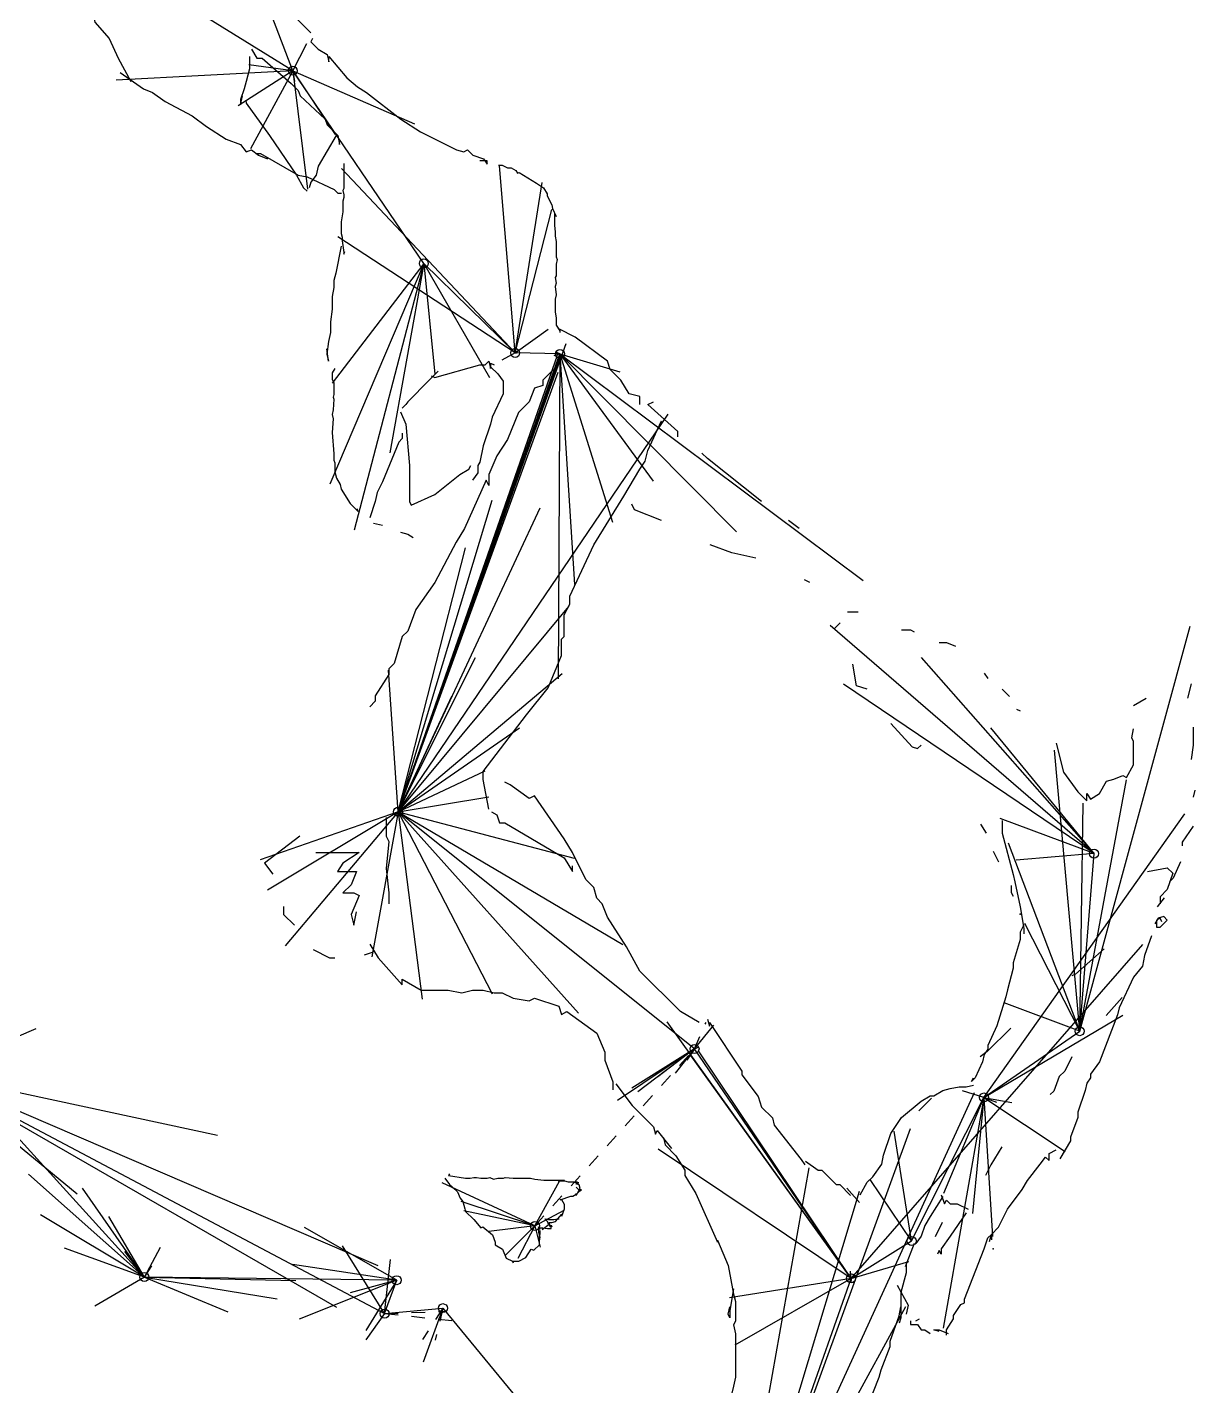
# Model space of a CAD drawing. Header units: millimetres. Extents: x -279 to 9, y -50 to 310.
# Drawn here: x -30.76 to -4.81, y 41.84 to 72.04 of the extents above; entities that cross this region are included whole.
import ezdxf

# ---------------------------------------------------------------- set-up
doc = ezdxf.new("R2010")
doc.units = ezdxf.units.MM
doc.linetypes.add('DASH', pattern=[0.6, 0.3, -0.3])

msp = doc.modelspace()

# ---------------------------------------------------------------- linework, layer by layer
at = {"layer": 'Shots', "color": 1}
for p, q in [((-24.854, 71.076), (-28.846, 73.548)), ((-21.942, 66.792), (-24.854, 71.076)), ((-19.912, 64.802), (-21.942, 66.792)), ((-22.514, 54.6), (-18.916, 64.78)), ((-18.916, 64.78), (-19.912, 64.802)), ((-15.926, 49.328), (-22.514, 54.6)), ((-7.364, 49.722), (-7.046, 53.67)), ((-9.492, 48.248), (-7.364, 49.722)), ((-12.446, 44.224), (-15.926, 49.328)), ((-32.904, 48.786), (-22.814, 43.442)), ((-11.102, 45.058), (-9.492, 48.248)), ((-28.154, 44.254), (-31.188, 47.604)), ((-12.446, 44.224), (-11.102, 45.058)), ((-22.544, 44.186), (-28.154, 44.254)), ((-22.814, 43.442), (-22.544, 44.186)), ((-15.232, 36.28), (-12.446, 44.224)), ((-12.446, 44.224), (-12.446, 44.224)), ((-22.814, 43.442), (-21.518, 43.564)), ((-21.518, 43.564), (-14.736, 35.318)), ((-22.814, 43.442), (-22.814, 43.442))]:
    msp.add_line(p, q, dxfattribs=at)
for centre in [(-24.854, 71.076), (-21.942, 66.792), (-19.912, 64.802), (-18.916, 64.78), (-22.514, 54.6), (-7.046, 53.67), (-7.364, 49.722), (-15.926, 49.328), (-9.492, 48.248), (-19.474, 45.392), (-11.102, 45.058), (-28.154, 44.254), (-22.544, 44.186), (-12.446, 44.224), (-12.446, 44.224), (-22.814, 43.442), (-22.814, 43.442), (-21.518, 43.564)]:
    msp.add_circle(centre, 0.1, dxfattribs=at)
at = {"layer": 'Sketch', "color": 255, "linetype": 'DASH'}
msp.add_line((-19.474, 45.392), (-15.926, 49.328), dxfattribs=at)
at = {"layer": 'Sketch', "color": 0}
for points in [[(-28.974, 73.596), (-29.014, 73.436), (-29.254, 72.596), (-29.294, 72.356), (-29.254, 72.156), (-28.934, 71.796), (-28.734, 71.356), (-28.454, 70.836)], [(-24.454, 71.916), (-25.294, 72.756), (-25.694, 73.316), (-25.934, 73.676)], [(-24.414, 71.796), (-24.454, 71.716), (-24.294, 71.556), (-24.094, 71.436), (-24.054, 71.276), (-24.054, 71.396), (-23.654, 70.916), (-23.414, 70.716), (-23.214, 70.596), (-22.454, 69.996), (-22.014, 69.716), (-21.214, 69.316), (-21.054, 69.276), (-20.974, 69.316), (-20.854, 69.196), (-20.614, 69.116), (-20.534, 68.996), (-20.534, 69.076), (-20.694, 69.076)], [(-28.694, 71.036), (-28.174, 70.676), (-27.974, 70.596), (-27.694, 70.396), (-27.094, 70.076), (-26.774, 69.836), (-26.334, 69.556), (-26.014, 69.436), (-25.894, 69.276), (-25.774, 69.316), (-25.614, 69.196), (-25.414, 69.116)], [(-25.654, 69.236), (-25.574, 69.236), (-24.734, 68.756), (-24.534, 68.716), (-23.934, 68.436), (-23.854, 68.356), (-23.774, 68.356)], [(-23.72, 69.016), (-23.72, 68.456), (-23.74, 68.416), (-23.72, 68.316), (-23.72, 68.256), (-23.74, 68.176), (-23.74, 67.936), (-23.78, 67.716), (-23.78, 67.456), (-23.76, 67.376), (-23.76, 67.296), (-23.72, 67.036), (-23.72, 66.996), (-23.7, 67.056)], [(-20.28, 68.976), (-20.2, 68.976), (-20.08, 68.916), (-20, 68.916), (-19.9, 68.856), (-19.86, 68.796), (-19.82, 68.816), (-19.44, 68.576), (-19.28, 68.476), (-19.2, 68.336), (-19.2, 68.296), (-19.1, 68.096), (-19.08, 68.016), (-19, 67.836)], [(-19.04, 67.896), (-19.04, 67.636), (-19.02, 67.496), (-19.02, 67.396), (-19, 67.276), (-19, 66.936), (-19, 66.936), (-18.98, 66.876), (-19, 66.776), (-19, 66.516), (-19.02, 66.476), (-19, 66.356), (-19.02, 66.276), (-19, 66.096), (-19.02, 65.996), (-19.02, 65.716), (-19, 65.576), (-19, 65.416), (-18.92, 65.296), (-18.92, 65.256)], [(-23.78, 67.176), (-23.9, 66.576), (-23.94, 66.416), (-23.94, 66.256), (-23.98, 66.056), (-23.98, 65.776), (-24.02, 65.496), (-24.02, 65.256), (-24.06, 65.056), (-24.1, 64.776), (-24.06, 64.616), (-24.1, 64.896)], [(-17.14, 63.656), (-17.14, 63.836), (-17.38, 63.896), (-17.56, 64.196), (-17.56, 64.196), (-17.8, 64.436), (-17.86, 64.616), (-18.58, 65.156), (-18.94, 65.336)], [(-23.92, 64.456), (-23.98, 64.356), (-23.98, 64.216), (-23.94, 64.136), (-23.94, 63.876), (-23.96, 63.816), (-23.94, 63.776), (-23.96, 63.536), (-23.98, 63.436), (-23.96, 63.336), (-23.98, 63.036), (-23.94, 62.556), (-23.94, 62.416), (-23.92, 62.356), (-23.92, 62.156), (-23.88, 62.016), (-23.8, 61.876), (-23.78, 61.776), (-23.58, 61.456), (-23.48, 61.356), (-23.4, 61.276), (-23.42, 61.336)], [(-19.06, 64.436), (-19.3, 64.196), (-19.3, 64.076), (-19.48, 64.016), (-19.6, 63.716), (-19.84, 63.476), (-20.08, 62.876), (-20.32, 62.516), (-20.5, 62.096), (-20.5, 61.856), (-20.56, 61.976), (-21.04, 60.896), (-21.04, 60.896), (-21.22, 60.596), (-21.7, 59.696), (-22.12, 59.096), (-22.3, 58.616), (-22.42, 58.496), (-22.6, 57.896), (-22.72, 57.776), (-22.72, 57.656), (-23.02, 57.176), (-23.02, 57.056), (-23.14, 56.936)], [(-16.3, 62.936), (-16.3, 63.056), (-16.96, 63.656), (-16.84, 63.716)], [(-20.5, 54.656), (-20.62, 55.316), (-20.62, 55.496), (-19.66, 56.756), (-19.18, 57.356), (-18.88, 58.076), (-18.88, 58.436), (-18.82, 58.496), (-18.82, 58.976), (-18.7, 59.216), (-18.7, 59.396), (-18.16, 60.536), (-17.5, 61.616), (-17.14, 62.216), (-17.02, 62.396), (-16.96, 62.636), (-16.66, 63.296), (-16.66, 63.296)], [(-14.44, 61.496), (-15.64, 62.456), (-15.76, 62.576)], [(-16.66, 61.076), (-17.26, 61.316), (-17.32, 61.436)], [(-13.6, 60.896), (-13.84, 61.076)], [(-23.06, 61.016), (-22.86, 60.976)], [(-22.46, 60.816), (-22.3, 60.776), (-22.18, 60.696)], [(-14.56, 60.236), (-15.1, 60.356), (-15.58, 60.536)], [(-13.36, 59.696), (-13.48, 59.756)], [(-12.526, 59.044), (-12.286, 59.044)], [(-12.806, 58.684), (-12.686, 58.804)], [(-11.326, 58.644), (-11.126, 58.644), (-11.046, 58.604)], [(-10.486, 58.364), (-10.326, 58.364), (-10.126, 58.284)], [(-12.086, 57.324), (-12.326, 57.404), (-12.406, 57.884)], [(-9.486, 57.684), (-9.406, 57.564)], [(-4.886, 57.444), (-4.966, 57.124)], [(-9.086, 57.324), (-8.926, 57.164)], [(-6.166, 56.964), (-5.886, 57.124)], [(-8.766, 56.884), (-8.686, 56.844)], [(-11.566, 56.564), (-11.086, 56.044), (-10.966, 56.004), (-10.886, 56.084)], [(-7.886, 56.124), (-7.726, 55.484), (-7.406, 55.044), (-7.206, 54.844), (-7.206, 55.004), (-7.126, 54.884), (-6.926, 55.004), (-6.766, 55.284), (-6.606, 55.324), (-6.406, 55.404), (-6.326, 55.364), (-6.166, 55.644), (-6.166, 56.164), (-6.206, 56.244), (-6.166, 56.444)], [(-4.846, 56.484), (-4.846, 56.084), (-4.886, 55.764)], [(-15.82, 49.916), (-16.24, 50.156), (-17.14, 51.056), (-17.44, 51.596), (-17.86, 52.256), (-17.98, 52.556), (-18.1, 52.676), (-18.16, 52.916), (-18.34, 53.096), (-18.64, 53.696), (-18.82, 53.996), (-19.48, 54.956), (-19.6, 54.896), (-20.02, 55.196), (-20.14, 55.256)], [(-4.806, 55.084), (-4.846, 54.924)], [(-20.44, 54.596), (-20.32, 54.536), (-20.26, 54.356), (-20.14, 54.356), (-18.82, 53.576), (-18.64, 53.276), (-18.64, 53.396)], [(-9.086, 54.404), (-9.086, 54.124), (-8.846, 53.204), (-8.806, 53.044), (-8.686, 52.484), (-8.606, 52.004), (-8.606, 51.884)], [(-9.566, 54.324), (-9.446, 54.124)], [(-4.846, 54.284), (-5.086, 53.924), (-5.086, 53.844)], [(-24.7, 54.056), (-25.48, 53.456), (-25.3, 53.216), (-25.3, 53.216)], [(-9.286, 53.724), (-9.166, 53.484)], [(-5.126, 53.484), (-5.286, 53.124), (-5.366, 53.044)], [(-5.858, 53.272), (-5.418, 53.352), (-5.298, 53.232), (-5.418, 52.872), (-5.578, 52.712), (-5.578, 52.552)], [(-8.886, 52.964), (-8.886, 52.804), (-8.846, 52.724)], [(-5.486, 52.684), (-5.646, 52.484)], [(-25.06, 52.496), (-25.06, 52.316), (-24.82, 52.076)], [(-5.538, 52.152), (-5.578, 52.232), (-5.658, 52.192), (-5.658, 52.032), (-5.578, 52.032), (-5.418, 52.192), (-5.498, 52.272), (-5.618, 52.232), (-5.698, 52.112)], [(-8.606, 52.084), (-8.686, 51.924), (-8.686, 51.764), (-8.846, 51.244), (-8.846, 51.124), (-8.966, 50.644), (-9.006, 50.484), (-9.206, 49.844), (-9.406, 49.404), (-9.406, 49.324), (-9.486, 49.204), (-9.526, 49.044), (-9.686, 48.684), (-9.766, 48.604), (-9.726, 48.684)], [(-23.14, 51.656), (-22.96, 51.356), (-22.42, 50.756), (-22.42, 50.876), (-22, 50.636), (-21.4, 50.636), (-21.1, 50.576), (-20.86, 50.636), (-20.62, 50.636), (-20.38, 50.576), (-20.2, 50.576), (-19.96, 50.456), (-19.6, 50.396), (-19.48, 50.456), (-18.94, 50.276), (-18.88, 50.096), (-18.76, 50.156), (-18.1, 49.676), (-17.92, 49.256), (-17.92, 49.076), (-17.74, 48.596), (-17.74, 48.416)], [(-5.766, 51.844), (-5.926, 51.404), (-5.966, 51.164), (-6.166, 50.924), (-6.486, 50.244), (-6.526, 50.084), (-6.926, 49.044), (-7.126, 48.764), (-7.126, 48.684), (-7.206, 48.564), (-7.246, 48.404), (-7.406, 47.924), (-7.406, 47.804), (-7.566, 47.364), (-7.566, 47.284), (-7.806, 46.884)], [(-24.4, 51.536), (-24.04, 51.356), (-23.92, 51.356)], [(-23.26, 51.416), (-23.08, 51.476)], [(-6.818, 51.552), (-7.458, 50.992), (-7.538, 50.952)], [(-6.418, 50.472), (-6.778, 50.072)], [(-15.634, 49.992), (-15.594, 49.832), (-15.594, 49.912), (-14.874, 48.832), (-14.874, 48.752), (-14.514, 48.272), (-14.434, 48.032), (-14.194, 47.792), (-14.154, 47.632), (-13.554, 46.872), (-13.474, 46.752)], [(-8.898, 49.792), (-9.418, 49.272), (-9.578, 49.152)], [(-7.538, 49.152), (-7.698, 48.832), (-7.818, 48.712), (-7.938, 48.392), (-8.018, 48.312)], [(-17.674, 48.552), (-17.314, 48.072), (-16.834, 47.592), (-16.794, 47.432), (-16.754, 47.512), (-16.434, 47.112)], [(-12.246, 46.084), (-12.086, 46.364), (-11.966, 46.484), (-11.766, 46.764), (-11.726, 46.964), (-11.566, 47.444), (-11.326, 47.804), (-10.886, 48.164), (-10.686, 48.284), (-10.606, 48.284), (-10.406, 48.404), (-10.246, 48.444), (-10.046, 48.484), (-9.886, 48.484), (-9.726, 48.524)], [(-10.658, 48.232), (-10.938, 47.952)], [(-16.618, 47.352), (-16.578, 47.192), (-16.338, 46.952), (-16.138, 46.632), (-16.138, 46.512), (-15.898, 46.112), (-15.418, 45.032), (-15.418, 45.072), (-15.178, 44.512), (-15.058, 43.872), (-15.018, 43.712), (-15.018, 43.272), (-15.058, 43.192), (-15.018, 42.992), (-15.018, 42.032), (-15.058, 41.832), (-15.098, 41.672), (-15.138, 41.592), (-15.098, 41.472), (-15.138, 41.552), (-15.218, 41.152), (-15.218, 41.272)], [(-9.098, 47.152), (-9.338, 46.752), (-9.458, 46.512)], [(-13.458, 46.832), (-13.178, 46.632), (-13.098, 46.632), (-12.778, 46.312), (-12.698, 46.312), (-12.458, 46.072)], [(-9.366, 45.044), (-9.326, 45.204), (-9.166, 45.364), (-8.966, 45.764), (-8.646, 46.204), (-8.526, 46.404), (-8.246, 46.764), (-8.126, 46.924), (-8.046, 46.844), (-8.046, 47.004), (-7.886, 47.084)], [(-21.374, 46.552), (-21.394, 46.512), (-21.014, 46.452), (-20.914, 46.452), (-20.834, 46.472), (-20.774, 46.472), (-20.674, 46.452), (-20.534, 46.452), (-20.474, 46.472), (-20.394, 46.432), (-20.294, 46.452), (-20.174, 46.452), (-20.134, 46.472), (-19.954, 46.452), (-19.574, 46.452), (-19.474, 46.432), (-19.274, 46.412), (-18.814, 46.412)], [(-21.474, 46.452), (-21.374, 46.312), (-21.254, 46.212), (-21.194, 46.152), (-21.134, 46.012), (-21.074, 45.932), (-21.034, 45.772), (-21.014, 45.712), (-20.834, 45.532), (-20.674, 45.352), (-20.634, 45.372), (-20.414, 45.192), (-20.354, 45.032), (-20.354, 44.972), (-20.194, 44.872), (-20.114, 44.672), (-19.974, 44.612), (-19.954, 44.572), (-19.954, 44.612), (-19.834, 44.612), (-19.674, 44.692), (-19.554, 44.872), (-19.494, 44.852), (-19.374, 44.972), (-19.374, 45.052), (-19.354, 45.152)], [(-18.954, 46.392), (-18.814, 46.392), (-18.734, 46.372), (-18.614, 46.372), (-18.534, 46.352), (-18.494, 46.352), (-18.554, 46.372)], [(-18.874, 45.612), (-18.814, 45.772), (-18.814, 45.872), (-18.874, 45.972), (-18.914, 45.972), (-18.674, 46.052), (-18.634, 46.052), (-18.534, 46.112), (-18.474, 46.172), (-18.434, 46.192), (-18.494, 46.192), (-18.554, 46.252)], [(-18.574, 46.332), (-18.494, 46.312), (-18.474, 46.232), (-18.554, 46.072), (-18.554, 46.112)], [(-12.538, 46.232), (-12.258, 45.912)], [(-10.406, 46.044), (-10.686, 45.604), (-10.806, 45.404), (-10.886, 45.164), (-11.006, 45.004)], [(-10.446, 46.084), (-10.366, 45.884), (-10.326, 45.964), (-10.246, 45.884), (-10.086, 45.884), (-9.846, 45.764)], [(-19.314, 45.312), (-19.154, 45.432), (-19.134, 45.372), (-19.154, 45.472), (-19.094, 45.472), (-19.014, 45.492), (-18.874, 45.652)], [(-9.886, 45.684), (-10.246, 45.164), (-10.446, 44.884), (-10.446, 44.764), (-10.486, 44.844), (-10.526, 44.764)], [(-19.394, 45.352), (-19.374, 45.312), (-19.374, 45.352), (-19.294, 45.352), (-19.194, 45.332), (-19.114, 45.332), (-19.114, 45.412), (-19.094, 45.372), (-19.174, 45.432), (-19.194, 45.492), (-19.254, 45.552), (-19.174, 45.532), (-19.054, 45.532), (-18.974, 45.552), (-18.934, 45.552)], [(-19.374, 45.352), (-19.374, 45.312), (-19.394, 45.372), (-19.394, 45.252), (-19.374, 45.152), (-19.354, 45.212)], [(-10.418, 45.472), (-10.578, 45.152)], [(-19.374, 45.052), (-19.374, 45.152), (-19.354, 45.232), (-19.354, 45.232), (-19.354, 45.292)], [(-10.326, 42.964), (-10.326, 43.084), (-10.166, 43.324), (-10.166, 43.404), (-10.006, 43.644), (-9.926, 43.684), (-9.926, 43.764), (-9.486, 44.884), (-9.406, 45.124), (-9.326, 45.204), (-9.326, 45.084)], [(-11.046, 45.004), (-11.246, 44.484)], [(-11.218, 44.552), (-11.218, 44.352), (-11.338, 43.912), (-11.338, 43.352), (-11.378, 43.232)], [(-15.058, 43.992), (-15.058, 43.992), (-15.138, 43.512), (-15.138, 43.352), (-15.178, 43.432), (-15.138, 43.592)], [(-11.418, 44.072), (-11.178, 43.632), (-11.218, 43.432), (-11.218, 43.432)], [(-13.018, 36.792), (-13.018, 36.912), (-12.978, 37.072), (-12.978, 37.432), (-12.858, 37.752), (-12.818, 37.912), (-12.658, 38.472), (-12.618, 38.672), (-12.498, 39.112), (-12.418, 39.712), (-12.378, 40.032), (-12.058, 41.432), (-11.818, 42.032), (-11.778, 42.192), (-11.578, 42.712), (-11.578, 42.832), (-11.378, 43.392), (-11.338, 43.592)], [(-11.126, 43.284), (-11.126, 43.204), (-10.966, 43.204), (-10.886, 43.084), (-10.806, 43.084), (-10.686, 43.004)], [(-11.006, 43.284), (-10.926, 43.324)], [(-10.486, 43.044), (-10.606, 43.084), (-10.486, 43.084), (-10.286, 43.004)]]:
    msp.add_lwpolyline(points, dxfattribs=at)
at = {"layer": 'Sketch', "color": 9}
for points in [[(-25.814, 71.396), (-25.814, 71.116), (-25.894, 70.836), (-25.934, 70.676), (-26.014, 70.436), (-26.014, 70.316), (-25.974, 70.516)], [(-25.774, 71.556), (-25.654, 71.356), (-25.534, 71.356), (-24.894, 70.796), (-24.734, 70.636), (-24.694, 70.516), (-24.134, 69.996), (-24.094, 69.876), (-23.854, 69.636), (-23.814, 69.436), (-23.814, 69.556)], [(-25.894, 70.396), (-25.894, 70.356), (-25.374, 69.636), (-24.774, 68.756), (-24.614, 68.476), (-24.534, 68.396)], [(-23.894, 69.636), (-23.894, 69.636), (-24.294, 68.956), (-24.334, 68.756), (-24.454, 68.596), (-24.494, 68.476)], [(-21.62, 64.396), (-21.82, 64.196), (-22.3, 63.716), (-22.34, 63.656), (-22.42, 63.576)], [(-21.78, 64.296), (-21.7, 64.256), (-20.7, 64.536), (-20.58, 64.536), (-20.5, 64.616), (-20.46, 64.456), (-20.46, 64.576), (-20.38, 64.536)], [(-20.46, 64.576), (-20.46, 64.496), (-20.3, 64.336), (-20.18, 64.176), (-20.18, 63.896), (-20.42, 63.376), (-20.46, 63.216), (-20.62, 62.736), (-20.7, 62.376), (-20.74, 62.296), (-20.74, 62.136), (-20.86, 61.976)], [(-22.46, 63.496), (-22.34, 63.216), (-22.26, 62.296), (-22.26, 61.496), (-22.22, 61.416), (-21.7, 61.656), (-21.14, 62.096), (-20.94, 62.216), (-20.9, 62.296)], [(-22.42, 63.016), (-22.42, 62.896), (-22.5, 62.816), (-22.86, 61.936), (-22.98, 61.696), (-23.02, 61.496), (-23.14, 61.136)], [(-22.78, 54.476), (-22.78, 54.056), (-22.72, 53.936), (-22.78, 53.336), (-22.72, 52.796), (-22.72, 52.556)], [(-24.34, 53.696), (-23.38, 53.696), (-23.74, 53.456), (-23.86, 53.276), (-23.44, 53.276), (-23.56, 52.976), (-23.74, 52.796), (-23.5, 52.796), (-23.38, 52.736), (-23.56, 52.316), (-23.5, 52.076), (-23.44, 52.376)]]:
    msp.add_lwpolyline(points, dxfattribs=at)
at = {"layer": 'Sketch', "color": 0}
for p in [(-8.686, 52.324), (-9.286, 44.884)]:
    msp.add_point(p, dxfattribs=at)
at = {"layer": 'XSect', "color": 1}
for p, q in [((-24.854, 71.076), (-25.676, 73.246)), ((-24.854, 71.076), (-24.54, 71.684)), ((-24.854, 71.076), (-28.782, 70.866)), ((-24.854, 71.076), (-26.066, 70.294)), ((-24.854, 71.076), (-25.834, 71.208)), ((-24.854, 71.076), (-25.792, 69.338)), ((-24.854, 71.076), (-24.53, 68.442)), ((-24.854, 71.076), (-22.152, 69.896)), ((-24.854, 71.076), (-23.914, 69.662)), ((-19.912, 64.802), (-23.774, 68.906)), ((-19.912, 64.802), (-20.26, 68.964)), ((-19.912, 64.802), (-19.314, 68.588)), ((-19.912, 64.802), (-19.1, 67.988)), ((-19.912, 64.802), (-23.854, 67.384)), ((-21.942, 66.792), (-24.028, 61.888)), ((-21.942, 66.792), (-23.982, 64.128)), ((-21.942, 66.792), (-23.49, 60.858)), ((-21.942, 66.792), (-22.694, 62.58)), ((-21.942, 66.792), (-21.694, 64.332)), ((-21.942, 66.792), (-20.486, 64.258)), ((-19.912, 64.802), (-19.178, 65.328)), ((-22.514, 54.6), (-18.78, 65.012)), ((-22.514, 54.6), (-18.898, 64.764)), ((-22.514, 54.6), (-18.97, 64.75)), ((-19.912, 64.802), (-20.208, 64.644)), ((-18.916, 64.78), (-18.958, 57.558)), ((-18.916, 64.78), (-17.582, 64.384)), ((-18.916, 64.78), (-12.176, 59.74)), ((-18.916, 64.78), (-14.99, 60.826)), ((-18.916, 64.78), (-16.848, 61.954)), ((-18.916, 64.78), (-17.75, 61.042)), ((-18.916, 64.78), (-18.596, 59.65)), ((-22.514, 54.6), (-18.958, 64.374)), ((-22.514, 54.6), (-16.512, 63.444)), ((-22.514, 54.6), (-20.424, 61.532)), ((-22.514, 54.6), (-19.354, 61.358)), ((-22.514, 54.6), (-21.016, 60.47)), ((-22.514, 54.6), (-18.718, 59.166)), ((-7.046, 53.67), (-12.914, 58.744)), ((-7.364, 49.722), (-4.908, 58.724)), ((-22.514, 54.6), (-20.792, 58.03)), ((-7.046, 53.67), (-10.884, 58.032)), ((-22.514, 54.6), (-22.728, 57.75)), ((-22.514, 54.6), (-18.866, 57.676)), ((-7.046, 53.67), (-12.618, 57.438)), ((-22.514, 54.6), (-21.318, 57.174)), ((-22.514, 54.6), (-19.816, 56.466)), ((-7.046, 53.67), (-9.338, 56.464)), ((-7.364, 49.722), (-7.924, 55.97)), ((-22.514, 54.6), (-20.578, 55.512)), ((-7.364, 49.722), (-6.324, 55.314)), ((-22.514, 54.6), (-20.498, 54.932)), ((-7.364, 49.722), (-7.284, 54.794)), ((-22.514, 54.6), (-25.582, 53.532)), ((-22.514, 54.6), (-25.414, 52.856)), ((-22.514, 54.6), (-25.026, 51.622)), ((-22.514, 54.6), (-23.1, 51.376)), ((-22.514, 54.6), (-18.502, 50.126)), ((-22.514, 54.6), (-20.42, 50.556)), ((-22.514, 54.6), (-21.98, 50.432)), ((-22.514, 54.6), (-18.598, 53.566)), ((-22.514, 54.6), (-17.518, 51.65)), ((-9.492, 48.248), (-5.026, 54.552)), ((-7.046, 53.67), (-9.13, 54.452)), ((-7.364, 49.722), (-8.948, 53.906)), ((-7.046, 53.67), (-8.776, 53.524)), ((-7.364, 49.722), (-8.582, 52.116)), ((-12.446, 44.224), (-5.962, 51.65)), ((-7.364, 49.722), (-9.04, 50.35)), ((-12.446, 44.224), (-16.536, 49.93)), ((-15.926, 49.328), (-15.5, 49.854)), ((-9.492, 48.248), (-6.408, 50.078)), ((-32.904, 48.786), (-30.56, 49.78)), ((-15.926, 49.328), (-17.638, 48.18)), ((-15.926, 49.328), (-17.318, 48.458)), ((-15.926, 49.328), (-17.186, 48.37)), ((-15.926, 49.328), (-16.74, 48.706)), ((-15.926, 49.328), (-16.354, 48.792)), ((-12.446, 44.224), (-15.836, 49.288)), ((-12.446, 44.224), (-16.006, 49.178)), ((-12.446, 44.224), (-16, 49.178)), ((-32.904, 48.786), (-26.526, 47.41)), ((-32.904, 48.786), (-22.966, 44.516)), ((-32.904, 48.786), (-23.882, 43.586)), ((-32.904, 48.786), (-29.644, 46.106)), ((-15.232, 36.28), (-9.706, 48.356)), ((-9.492, 48.248), (-9.966, 48.396)), ((-9.492, 48.248), (-10.4, 43.118)), ((-9.492, 48.248), (-10.394, 46.114)), ((-9.492, 48.248), (-9.748, 45.672)), ((-9.492, 48.248), (-7.69, 47.046)), ((-9.492, 48.248), (-8.872, 48.136)), ((-9.492, 48.248), (-9.306, 45.154)), ((-15.232, 36.28), (-11.126, 47.562)), ((-11.102, 45.058), (-11.488, 47.496)), ((-12.446, 44.224), (-16.734, 47.096)), ((-28.154, 44.254), (-30.728, 46.544)), ((-15.232, 36.28), (-13.376, 46.684)), ((-28.154, 44.254), (-29.526, 46.23)), ((-19.474, 45.392), (-21.536, 46.352)), ((-19.474, 45.392), (-18.928, 46.39)), ((-11.102, 45.058), (-12.024, 46.424)), ((-19.474, 45.392), (-21.114, 45.938)), ((-15.232, 36.28), (-12.256, 46.168)), ((-28.154, 44.254), (-30.46, 45.64)), ((-19.474, 45.392), (-21.056, 45.726)), ((-19.474, 45.392), (-18.824, 45.744)), ((-28.154, 44.254), (-28.944, 45.604)), ((-22.544, 44.186), (-24.592, 45.354)), ((-19.474, 45.392), (-20.496, 45.266)), ((-19.474, 45.392), (-20.13, 44.742)), ((-19.474, 45.392), (-19.85, 44.666)), ((-19.474, 45.392), (-19.36, 44.92)), ((-28.154, 44.254), (-29.928, 44.898)), ((-28.154, 44.254), (-28.586, 44.822)), ((-28.154, 44.254), (-27.794, 44.922)), ((-22.814, 43.442), (-23.748, 44.948)), ((-22.544, 44.186), (-24.858, 44.532)), ((-22.814, 43.442), (-22.682, 44.646)), ((-12.446, 44.224), (-11.162, 44.604)), ((-28.154, 44.254), (-29.256, 43.61)), ((-28.154, 44.254), (-26.302, 43.482)), ((-28.154, 44.254), (-25.204, 43.774)), ((-28.154, 44.254), (-24.784, 44.18)), ((-22.544, 44.186), (-24.716, 43.316)), ((-22.544, 44.186), (-23.576, 43.904)), ((-22.544, 44.186), (-23.23, 43.068)), ((-12.446, 44.224), (-15.146, 43.796)), ((-12.446, 44.224), (-15.03, 42.738)), ((-21.518, 43.564), (-21.96, 42.362)), ((-15.232, 36.28), (-11.228, 43.604)), ((-22.814, 43.442), (-23.23, 42.858))]:
    msp.add_line(p, q, dxfattribs=at)
at = {"layer": 'XSect', "color": 1, "linetype": 'DASH'}
for p, q in [((-24.854, 71.076), (-24.892, 71.122)), ((-24.854, 71.076), (-24.814, 70.834)), ((-19.912, 64.802), (-19.884, 64.85)), ((-19.912, 64.802), (-19.88, 64.802)), ((-18.916, 64.78), (-19.054, 64.74)), ((-18.916, 64.78), (-18.988, 64.812)), ((-22.514, 54.6), (-22.412, 54.774)), ((-15.926, 49.328), (-15.668, 49.918)), ((-15.926, 49.328), (-16.152, 48.992)), ((-15.926, 49.328), (-15.82, 49.374)), ((-9.492, 48.248), (-9.144, 48.118)), ((-28.154, 44.254), (-27.924, 44.604)), ((-12.446, 44.224), (-12.462, 44.39)), ((-12.446, 44.224), (-12.448, 44.126)), ((-21.518, 43.564), (-21.972, 42.864)), ((-21.518, 43.564), (-21.692, 42.85)), ((-22.814, 43.442), (-21.45, 43.492)), ((-22.814, 43.442), (-21.218, 43.282))]:
    msp.add_line(p, q, dxfattribs=at)

doc.saveas('drawing.dxf')
